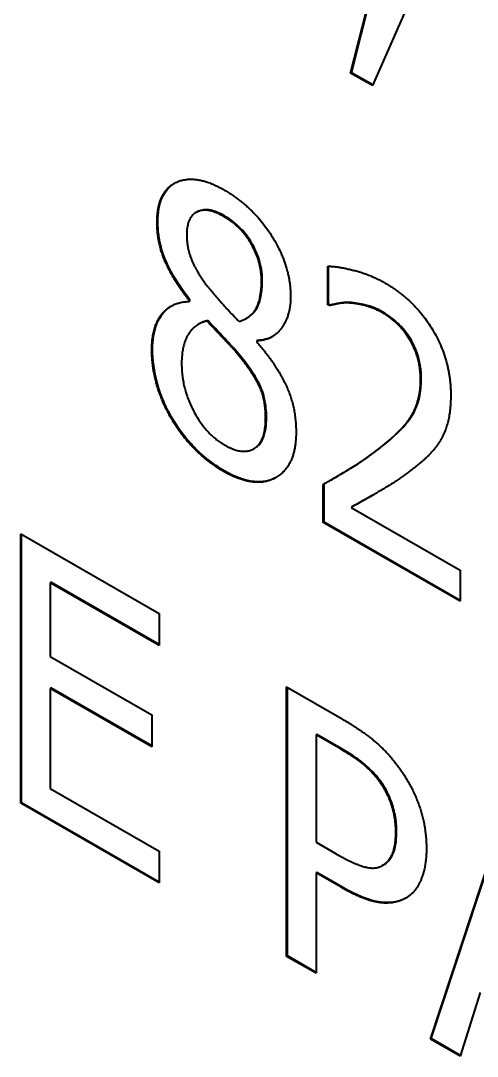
# Model space of a CAD drawing. Header units: millimetres. Extents: x 0 to 3364, y 0 to 2376.
# Drawn here: x 2976.78 to 2978.858, y 1886.749 to 1891.463 of the extents above; entities that cross this region are included whole.
import ezdxf

# ---------------------------------------------------------------- set-up
doc = ezdxf.new("R2010")
doc.units = ezdxf.units.MM
doc.header["$LTSCALE"] = 4
doc.layers.add('가시적인 것(ISO)', color=3, linetype='Continuous', lineweight=40, true_color=0x00ff00)
doc.layers.add('가시적인 좁은 것(ISO)', color=3, linetype='Continuous', lineweight=35, true_color=0x00ff00)

msp = doc.modelspace()

# ---------------------------------------------------------------- linework, layer by layer
at = {"layer": '가시적인 것(ISO)'}
for p, q in [((2978.282, 1891.2244), (2978.4006, 1891.6957)), ((2978.2856, 1891.2264), (2978.4033, 1891.6942)), ((2978.57, 1891.5982), (2978.3809, 1891.1675)), ((2978.2856, 1891.2264), (2978.282, 1891.2244)), ((2978.3809, 1891.1675), (2978.282, 1891.2244)), ((2978.3823, 1891.1707), (2978.2856, 1891.2264)), ((2977.5814, 1890.5922), (2977.5779, 1890.5902)), ((2978.178, 1890.1704), (2978.178, 1890.3453)), ((2978.1816, 1890.1725), (2978.1816, 1890.3453)), ((2977.5507, 1890.1919), (2977.5471, 1890.1899)), ((2977.5471, 1890.1849), (2977.5471, 1890.1899)), ((2977.5507, 1890.1869), (2977.5471, 1890.1849)), ((2977.5507, 1890.1869), (2977.5507, 1890.1919)), ((2978.1816, 1890.1725), (2978.178, 1890.1704)), ((2978.1858, 1890.166), (2978.178, 1890.1704)), ((2978.1893, 1890.168), (2978.1816, 1890.1725)), ((2978.1893, 1890.168), (2978.1858, 1890.166)), ((2977.5923, 1890.0832), (2977.5888, 1890.0811)), ((2977.6323, 1890.0982), (2977.6288, 1890.0962)), ((2977.8093, 1890.1094), (2977.8058, 1890.1074)), ((2977.8584, 1890.0078), (2977.8548, 1890.0057)), ((2977.8548, 1890.0057), (2977.8548, 1890.0008)), ((2977.7802, 1889.9365), (2977.7766, 1889.9345)), ((2977.8444, 1889.5161), (2977.8409, 1889.5141)), ((2978.1574, 1889.1786), (2978.1574, 1889.3525)), ((2978.1609, 1889.1806), (2978.1609, 1889.3545)), ((2978.1921, 1889.3723), (2978.1886, 1889.3703)), ((2978.2873, 1889.25), (2978.2837, 1889.2479)), ((2978.2837, 1889.2479), (2978.7797, 1888.9623)), ((2978.1609, 1889.1806), (2978.1574, 1889.1786)), ((2978.7797, 1888.8202), (2978.1574, 1889.1786)), ((2978.7797, 1888.8243), (2978.1609, 1889.1806)), ((2976.7804, 1887.9008), (2976.7804, 1889.1271)), ((2976.7804, 1889.1271), (2977.4105, 1888.7643)), ((2976.784, 1887.9029), (2976.784, 1889.1251)), ((2978.7797, 1888.9623), (2978.7797, 1888.8202)), ((2976.918, 1888.9069), (2976.9145, 1888.9048)), ((2977.4105, 1888.6192), (2976.9145, 1888.9048)), ((2976.9145, 1888.9048), (2976.9145, 1888.5689)), ((2977.4105, 1888.6233), (2976.918, 1888.9069)), ((2977.4105, 1888.7643), (2977.4105, 1888.6192)), ((2976.9145, 1888.5689), (2977.3769, 1888.3027)), ((2976.918, 1888.4259), (2976.9145, 1888.4239)), ((2976.9145, 1888.4239), (2976.9145, 1887.9687)), ((2977.3769, 1888.1576), (2976.9145, 1888.4239)), ((2977.3769, 1888.1616), (2976.918, 1888.4259)), ((2977.9906, 1887.2039), (2977.9906, 1888.4302)), ((2977.9906, 1888.4302), (2978.2433, 1888.2847)), ((2977.9942, 1887.2059), (2977.9942, 1888.4282)), ((2977.3769, 1888.3027), (2977.3769, 1888.1576)), ((2978.1283, 1888.2139), (2978.1247, 1888.2119)), ((2978.2356, 1888.148), (2978.1247, 1888.2119)), ((2978.1247, 1888.2119), (2978.1247, 1887.723)), ((2978.2391, 1888.1501), (2978.1283, 1888.2139)), ((2976.9145, 1887.9687), (2977.4105, 1887.6831)), ((2976.784, 1887.9029), (2976.7804, 1887.9008)), ((2977.4105, 1887.538), (2976.7804, 1887.9008)), ((2977.4105, 1887.5421), (2976.784, 1887.9029)), ((2978.6447, 1886.8272), (2978.9843, 1887.858)), ((2978.6483, 1886.8293), (2978.9867, 1887.8567)), ((2977.4105, 1887.6831), (2977.4105, 1887.538)), ((2978.1247, 1887.723), (2978.2158, 1887.6705)), ((2978.1283, 1887.5859), (2978.1247, 1887.5838)), ((2978.2382, 1887.5185), (2978.1247, 1887.5838)), ((2978.1247, 1887.5838), (2978.1247, 1887.1267)), ((2978.2417, 1887.5205), (2978.1283, 1887.5859)), ((2978.4295, 1887.6194), (2978.4259, 1887.6173)), ((2977.9942, 1887.2059), (2977.9906, 1887.2039)), ((2978.1247, 1887.1267), (2977.9906, 1887.2039)), ((2978.1247, 1887.1308), (2977.9942, 1887.2059)), ((2978.8717, 1887.0394), (2978.7806, 1886.749)), ((2978.6483, 1886.8293), (2978.6447, 1886.8272)), ((2978.7816, 1886.7525), (2978.6483, 1886.8293)), ((2978.7806, 1886.749), (2978.6447, 1886.8272))]:
    msp.add_line(p, q, dxfattribs=at)
for points, degree in [([(2977.401, 1890.5453), (2977.401, 1890.6835), (2977.5729, 1890.7693), (2977.7053, 1890.6931)], 2), ([(2977.7053, 1890.6931), (2977.8428, 1890.6139), (2978.0087, 1890.3435), (2978.0087, 1890.2063)], 2), ([(2977.7044, 1890.5723), (2977.6305, 1890.6149), (2977.536, 1890.571), (2977.536, 1890.4865)], 2), ([(2977.8763, 1890.2806), (2977.8763, 1890.363), (2977.7852, 1890.5258), (2977.7044, 1890.5723)], 2), ([(2977.5471, 1890.1899), (2977.4732, 1890.2851), (2977.401, 1890.4519), (2977.401, 1890.5453)], 2), ([(2977.536, 1890.4865), (2977.536, 1890.4259), (2977.5841, 1890.3137), (2977.6322, 1890.2522)], 2), ([(2978.178, 1890.3453), (2978.2201, 1890.3459), (2978.3697, 1890.3085), (2978.4367, 1890.2699)], 2), ([(2977.7749, 1890.0935), (2977.8342, 1890.114), (2977.8763, 1890.206), (2977.8763, 1890.2806)], 2), ([(2977.6322, 1890.2522), (2977.6528, 1890.2264), (2977.7397, 1890.1277), (2977.7749, 1890.0935)], 2), ([(2978.4367, 1890.2699), (2978.5777, 1890.1887), (2978.7376, 1889.9148), (2978.7376, 1889.7597)], 2), ([(2977.3769, 1889.9669), (2977.3769, 1890.0663), (2977.4646, 1890.1827), (2977.5471, 1890.1849)], 2), ([(2978.0087, 1890.2063), (2978.0087, 1890.1238), (2977.9296, 1890.0084), (2977.8548, 1890.0057)], 2), ([(2978.2829, 1890.1776), (2978.2545, 1890.18), (2978.2021, 1890.1705), (2978.1858, 1890.166)], 2), ([(2978.4273, 1890.1332), (2978.3912, 1890.154), (2978.3173, 1890.1747), (2978.2829, 1890.1776)], 2), ([(2978.5502, 1890.0127), (2978.527, 1890.051), (2978.4642, 1890.1119), (2978.4273, 1890.1332)], 2), ([(2977.6288, 1890.0962), (2977.5721, 1890.0841), (2977.5127, 1889.9851), (2977.5127, 1889.9006)], 2), ([(2977.6323, 1890.0982), (2977.6179, 1890.0951), (2977.6045, 1890.0902), (2977.5923, 1890.0832)], 3), ([(2977.7766, 1889.9345), (2977.7534, 1889.9638), (2977.6769, 1890.0446), (2977.6288, 1890.0962)], 2), ([(2977.8548, 1890.0008), (2977.9425, 1889.9006), (2978.0336, 1889.705), (2978.0336, 1889.5917)], 2), ([(2977.9267, 1890.0254), (2977.9065, 1890.0143), (2977.8836, 1890.0087), (2977.8584, 1890.0078)], 3), ([(2978.6001, 1889.83), (2978.6001, 1889.8817), (2978.5734, 1889.9745), (2978.5502, 1890.0127)], 2), ([(2977.4638, 1889.6555), (2977.4208, 1889.73), (2977.3769, 1889.8904), (2977.3769, 1889.9669)], 2), ([(2977.5127, 1889.9006), (2977.5127, 1889.7893), (2977.6236, 1889.5804), (2977.707, 1889.5324)], 2), ([(2977.8952, 1889.6555), (2977.8952, 1889.731), (2977.8462, 1889.8487), (2977.7766, 1889.9345)], 2), ([(2978.4006, 1889.5076), (2978.5158, 1889.5953), (2978.6001, 1889.7316), (2978.6001, 1889.83)], 2), ([(2978.7376, 1889.7597), (2978.7376, 1889.6872), (2978.7101, 1889.5818), (2978.6851, 1889.5445)], 2), ([(2977.7053, 1889.4111), (2977.6305, 1889.4542), (2977.5067, 1889.5801), (2977.4638, 1889.6555)], 2), ([(2977.707, 1889.5324), (2977.7921, 1889.4834), (2977.8952, 1889.5482), (2977.8952, 1889.6555)], 2), ([(2978.0336, 1889.5917), (2978.0336, 1889.4347), (2977.8462, 1889.3299), (2977.7053, 1889.4111)], 2), ([(2978.6851, 1889.5445), (2978.6602, 1889.5052), (2978.5897, 1889.4404), (2978.5511, 1889.412)], 2), ([(2978.1574, 1889.3525), (2978.2244, 1889.3904), (2978.3439, 1889.4637), (2978.4006, 1889.5076)], 2), ([(2978.5511, 1889.412), (2978.4875, 1889.3642), (2978.331, 1889.2734), (2978.2837, 1889.2479)], 2), ([(2978.3862, 1889.3054), (2978.3538, 1889.2868), (2978.3176, 1889.2663), (2978.2873, 1889.25)], 3), ([(2978.2433, 1888.2847), (2978.3327, 1888.2332), (2978.4591, 1888.1247), (2978.5072, 1888.0562)], 2), ([(2978.4153, 1887.9979), (2978.3834, 1888.042), (2978.2984, 1888.1119), (2978.2356, 1888.148)], 2), ([(2978.5072, 1888.0562), (2978.5631, 1887.9774), (2978.6267, 1887.7966), (2978.6267, 1887.6943)], 2), ([(2978.4875, 1887.7695), (2978.4875, 1887.8331), (2978.4514, 1887.9473), (2978.4153, 1887.9979)], 2), ([(2978.4307, 1887.6203), (2978.4608, 1887.6397), (2978.4875, 1887.7108), (2978.4875, 1887.7695)], 2), ([(2978.6267, 1887.6943), (2978.6267, 1887.6148), (2978.5803, 1887.4984), (2978.539, 1887.4725)], 2), ([(2978.2158, 1887.6705), (2978.2975, 1887.6235), (2978.3972, 1887.5979), (2978.4307, 1887.6203)], 2), ([(2978.4295, 1887.6194), (2978.4311, 1887.6203), (2978.4327, 1887.6213), (2978.4343, 1887.6223)], 3), ([(2978.539, 1887.4725), (2978.4866, 1887.44), (2978.3456, 1887.4566), (2978.2382, 1887.5185)], 2)]:
    msp.add_open_spline(points, degree=degree, dxfattribs=at)
for points, knots in [([(2977.4045, 1890.5474), (2977.4045, 1890.5901), (2977.4107, 1890.6282), (2977.4381, 1890.6882), (2977.4572, 1890.7091), (2977.4811, 1890.7233)], [-0.12921529, -0.12921529, -0.12921529, -0.12921529, -0.09902146, -0.09902146, -0.07121286, -0.07121286, -0.07121286, -0.07121286]), ([(2977.708, 1890.5744), (2977.6935, 1890.5827), (2977.679, 1890.5896), (2977.6516, 1890.5991), (2977.6389, 1890.6018), (2977.6053, 1890.6033), (2977.5907, 1890.5975), (2977.5814, 1890.5922)], [-0.05867166, -0.05867166, -0.05867166, -0.05867166, -0.05189461, -0.05189461, -0.04562209, -0.04562209, -0.03464209, -0.03464209, -0.03464209, -0.03464209]), ([(2977.8799, 1890.2826), (2977.8799, 1890.2984), (2977.8786, 1890.315), (2977.873, 1890.3483), (2977.869, 1890.3647), (2977.8529, 1890.4128), (2977.8396, 1890.4375), (2977.817, 1890.4762), (2977.8009, 1890.4975), (2977.759, 1890.5408), (2977.7334, 1890.5597), (2977.708, 1890.5744)], [-0.05989215, -0.05989215, -0.05989215, -0.05989215, -0.05404353, -0.05404353, -0.04852632, -0.04852632, -0.03817621, -0.03817621, -0.02161121, -0.02161121, 0, 0, 0, 0]), ([(2977.5507, 1890.1919), (2977.5197, 1890.2318), (2977.4896, 1890.2754), (2977.4397, 1890.3673), (2977.4281, 1890.4012), (2977.4092, 1890.4666), (2977.4045, 1890.5084), (2977.4045, 1890.5474)], [-0.05713159, -0.05713159, -0.05713159, -0.05713159, -0.04306073, -0.04306073, -0.0285692, -0.0285692, 0, 0, 0, 0]), ([(2977.8093, 1890.1094), (2977.816, 1890.1132), (2977.8223, 1890.1175), (2977.8406, 1890.1327), (2977.8513, 1890.1456), (2977.8654, 1890.1765), (2977.8799, 1890.2108), (2977.8799, 1890.2826)], [-0.1409365, -0.1409365, -0.1409365, -0.1409365, -0.1125036, -0.1125036, -0.0527141, -0.0527141, 0, 0, 0, 0]), ([(2978.2864, 1890.1796), (2978.2583, 1890.182), (2978.2387, 1890.1785), (2978.2183, 1890.1748), (2978.2024, 1890.1716), (2978.1893, 1890.168)], [-0.02081777, -0.02081777, -0.02081777, -0.02081777, -0.01379429, -0.01379429, 0, 0, 0, 0]), ([(2978.4308, 1890.1352), (2978.3963, 1890.1551), (2978.3693, 1890.1631), (2978.3334, 1890.1732), (2978.3096, 1890.1777), (2978.2864, 1890.1796)], [-0.03148889, -0.03148889, -0.03148889, -0.03148889, -0.02135379, -0.02135379, 0, 0, 0, 0]), ([(2977.3805, 1889.9689), (2977.3805, 1890.0099), (2977.3861, 1890.0465), (2977.4075, 1890.1033), (2977.4236, 1890.1321), (2977.4554, 1890.1576), (2977.4608, 1890.1613), (2977.4663, 1890.1646)], [-0.11622312, -0.11622312, -0.11622312, -0.11622312, -0.07193275, -0.07193275, -0.03671826, -0.03671826, -0.02992557, -0.02992557, -0.02992557, -0.02992557]), ([(2978.5537, 1890.0148), (2978.546, 1890.0275), (2978.5376, 1890.0396), (2978.5165, 1890.0661), (2978.5058, 1890.077), (2978.4771, 1890.1049), (2978.4541, 1890.1218), (2978.4308, 1890.1352)], [-0.03025866, -0.03025866, -0.03025866, -0.03025866, -0.02572677, -0.02572677, -0.01975902, -0.01975902, 0, 0, 0, 0]), ([(2977.7802, 1889.9365), (2977.7616, 1889.9599), (2977.7385, 1889.9853), (2977.6898, 1890.0367), (2977.6611, 1890.0674), (2977.6323, 1890.0982)], [-0.04469666, -0.04469666, -0.04469666, -0.04469666, -0.02652761, -0.02652761, 0, 0, 0, 0]), ([(2978.6036, 1889.832), (2978.6036, 1889.8513), (2978.6022, 1889.8716), (2978.5969, 1889.9037), (2978.593, 1889.9239), (2978.5766, 1889.9716), (2978.5665, 1889.9937), (2978.5537, 1890.0148)], [-0.06223784, -0.06223784, -0.06223784, -0.06223784, -0.03135472, -0.03135472, -0.014809, -0.014809, 0, 0, 0, 0]), ([(2977.4673, 1889.6576), (2977.453, 1889.6823), (2977.4404, 1889.7076), (2977.4151, 1889.7679), (2977.4069, 1889.7959), (2977.3874, 1889.8672), (2977.3805, 1889.9194), (2977.3805, 1889.9689)], [-0.055253, -0.055253, -0.055253, -0.055253, -0.04713074, -0.04713074, -0.03633603, -0.03633603, 0, 0, 0, 0]), ([(2977.8988, 1889.6575), (2977.8988, 1889.6852), (2977.8963, 1889.7155), (2977.8819, 1889.7763), (2977.872, 1889.7985), (2977.8437, 1889.8532), (2977.814, 1889.8948), (2977.7802, 1889.9365)], [-0.06276564, -0.06276564, -0.06276564, -0.06276564, -0.04780755, -0.04780755, -0.03301806, -0.03301806, 0, 0, 0, 0]), ([(2978.4042, 1889.5096), (2978.5264, 1889.6027), (2978.5615, 1889.6599), (2978.5946, 1889.7345), (2978.6036, 1889.7797), (2978.6036, 1889.832)], [-0.07427586, -0.07427586, -0.07427586, -0.07427586, -0.03840956, -0.03840956, 0, 0, 0, 0]), ([(2977.7088, 1889.4131), (2977.6817, 1889.4288), (2977.6547, 1889.447), (2977.5969, 1889.4936), (2977.573, 1889.5176), (2977.5225, 1889.5727), (2977.4928, 1889.6129), (2977.4673, 1889.6576)], [-0.06057937, -0.06057937, -0.06057937, -0.06057937, -0.04691584, -0.04691584, -0.03086619, -0.03086619, 0, 0, 0, 0]), ([(2977.8444, 1889.5161), (2977.8449, 1889.5164), (2977.8454, 1889.5167), (2977.8578, 1889.5242), (2977.8724, 1889.5369), (2977.8945, 1889.5887), (2977.8988, 1889.622), (2977.8988, 1889.6575)], [-0.05199531, -0.05199531, -0.05199531, -0.05199531, -0.0508983, -0.0508983, -0.02606569, -0.02606569, 0, 0, 0, 0]), ([(2978.1921, 1889.3723), (2978.2364, 1889.3978), (2978.2685, 1889.4173), (2978.3279, 1889.4537), (2978.3667, 1889.4806), (2978.4042, 1889.5096)], [-0.07223175, -0.07223175, -0.07223175, -0.07223175, -0.04889198, -0.04889198, 0, 0, 0, 0]), ([(2977.9435, 1889.3844), (2977.9433, 1889.3843), (2977.9431, 1889.3842), (2977.9138, 1889.3679), (2977.8807, 1889.3611), (2977.8003, 1889.369), (2977.755, 1889.3865), (2977.7088, 1889.4131)], [-0.07397937, -0.07397937, -0.07397937, -0.07397937, -0.07373594, -0.07373594, -0.03919898, -0.03919898, 0, 0, 0, 0]), ([(2978.4188, 1887.9999), (2978.408, 1888.0149), (2978.3965, 1888.0288), (2978.3714, 1888.0554), (2978.3581, 1888.0678), (2978.3261, 1888.094), (2978.2945, 1888.1182), (2978.2391, 1888.1501)], [-0.1150821, -0.1150821, -0.1150821, -0.1150821, -0.0819575, -0.0819575, -0.0469451, -0.0469451, 0, 0, 0, 0]), ([(2978.491, 1887.7715), (2978.491, 1887.7961), (2978.489, 1887.8221), (2978.4793, 1887.8727), (2978.4724, 1887.8969), (2978.4511, 1887.949), (2978.4364, 1887.9752), (2978.4188, 1887.9999)], [-0.05242968, -0.05242968, -0.05242968, -0.05242968, -0.03438432, -0.03438432, -0.01836886, -0.01836886, 0, 0, 0, 0]), ([(2978.4343, 1887.6223), (2978.4439, 1887.6286), (2978.4527, 1887.6363), (2978.4673, 1887.6548), (2978.4732, 1887.6653), (2978.4837, 1887.6934), (2978.491, 1887.7209), (2978.491, 1887.7715)], [-0.09415258, -0.09415258, -0.09415258, -0.09415258, -0.06495072, -0.06495072, -0.03712401, -0.03712401, 0, 0, 0, 0]), ([(2978.5362, 1887.4707), (2978.5206, 1887.462), (2978.5038, 1887.4558), (2978.4575, 1887.4467), (2978.433, 1887.4488), (2978.3673, 1887.4565), (2978.3048, 1887.4842), (2978.2417, 1887.5205)], [-0.0760215, -0.0760215, -0.0760215, -0.0760215, -0.06718187, -0.06718187, -0.05349487, -0.05349487, 0, 0, 0, 0])]:
    msp.add_open_spline(points, degree=3, knots=knots, dxfattribs=at)
at = {"layer": '가시적인 좁은 것(ISO)'}
for p, q in [((2977.708, 1890.5744), (2977.7044, 1890.5723)), ((2977.4045, 1890.5474), (2977.401, 1890.5453)), ((2977.8799, 1890.2826), (2977.8763, 1890.2806)), ((2978.2864, 1890.1796), (2978.2829, 1890.1776)), ((2978.4308, 1890.1352), (2978.4273, 1890.1332)), ((2978.5537, 1890.0148), (2978.5502, 1890.0127)), ((2977.3805, 1889.9689), (2977.3769, 1889.9669)), ((2978.6036, 1889.832), (2978.6001, 1889.83)), ((2977.4673, 1889.6576), (2977.4638, 1889.6555)), ((2977.8988, 1889.6575), (2977.8952, 1889.6555)), ((2978.4042, 1889.5096), (2978.4006, 1889.5076)), ((2977.7088, 1889.4131), (2977.7053, 1889.4111)), ((2978.2391, 1888.1501), (2978.2356, 1888.148)), ((2978.4188, 1887.9999), (2978.4153, 1887.9979)), ((2978.491, 1887.7715), (2978.4875, 1887.7695)), ((2978.4343, 1887.6223), (2978.4307, 1887.6203)), ((2978.2417, 1887.5205), (2978.2382, 1887.5185))]:
    msp.add_line(p, q, dxfattribs=at)

doc.saveas('drawing.dxf')
